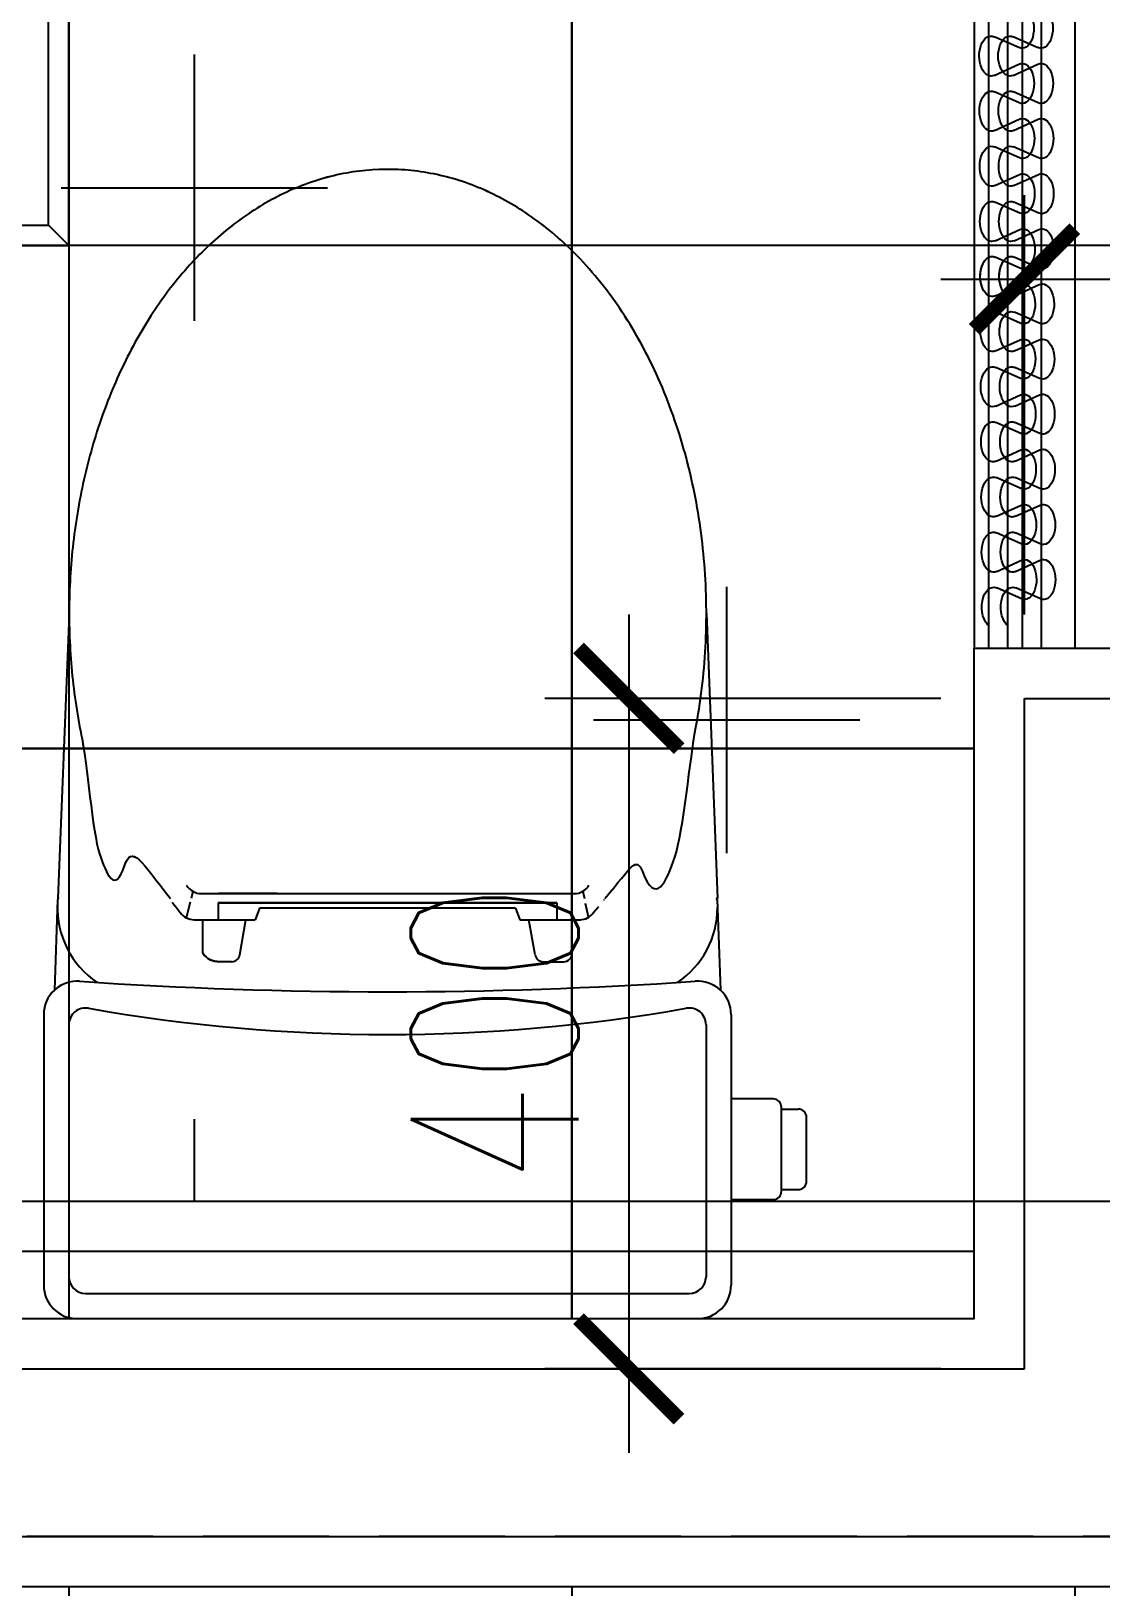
# Model space of a CAD drawing. Header units: millimetres. Extents: x 150839 to 219642, y 49429 to 88695.
# Drawn here: x 165589 to 166227, y 79365 to 80293 of the extents above; entities that cross this region are included whole.
import ezdxf
from ezdxf.lldxf.tags import DXFTag

# ---------------------------------------------------------------- set-up
doc = ezdxf.new("R2010")
doc.units = ezdxf.units.MM
doc.header["$LTSCALE"] = 300
doc.linetypes.add('DASH', pattern=[0.35, 0.25, -0.1])
doc.linetypes.add('HIDDEN2', pattern=[0.1875, 0.125, -0.0625])
doc.layers.get('0').update_dxf_attribs({"color": 97})
doc.layers.get('DEFPOINTS').update_dxf_attribs({"color": 217, "linetype": 'HIDDEN2'})
for name, color, linetype in [('00-板填充', 8, 'Continuous'), ('00-梁实线', 2, 'Continuous'), ('00-梁虚线', 4, 'DASH'), ('C天-CEIL', 1, 'Continuous'), ('C天-CEILITE', 160, 'Continuous'), ('E_detail', 125, 'Continuous'), ('EQUIP-动力', 1, 'Continuous'), ('F平-FLOOR1', 1, 'Continuous'), ('P平-FURN2', 5, 'Continuous'), ('P平-WALL2', 65, 'Continuous'), ('P平-WALLDIM', 3, 'Continuous'), ('RC', 1, 'Continuous'), ('WALL', 4, 'Continuous')]:
    doc.layers.add(name, color=color, linetype=linetype)
doc.styles.add('A10-2栋平面_SEN20RSI$0$DIM_FONT', font='SIMPLEX.shx', dxfattribs={"width": 0.7, "bigfont": 'hztxt.shx'})
doc.styles.add('A10-2栋平面_SEN20RSI$0$STANDARD', font='txt4.shx', dxfattribs={"bigfont": 'fstxt.shx'})
doc.styles.add('TXT', font='txt.shx', dxfattribs={"width": 0.7, "bigfont": '1.shx'})
tags = doc.linetypes.add('DASHED2', pattern=[0.375, 0.25, -0.125]).pattern_tags.tags
tags[6:7] = [DXFTag(74, 4), DXFTag(75, 0), DXFTag(340, '0'), DXFTag(46, 1.0), DXFTag(50, 0.0), DXFTag(44, 0.0), DXFTag(45, 0.0)]
tags[4:5] = [DXFTag(74, 4), DXFTag(75, 0), DXFTag(340, '0'), DXFTag(46, 1.0), DXFTag(50, 0.0), DXFTag(44, 0.0), DXFTag(45, 0.0)]
doc.dimstyles.new('大样50', dxfattribs={"dimscale": 0.5, "dimtxt": 200, "dimasz": 120, "dimexe": 100, "dimexo": 100, "dimgap": 60, "dimtad": 1, "dimdec": 0, "dimzin": 0, "dimdsep": 46, "dimtxsty": 'TXT', "dimblk": 'ARCHTICK', "dimcen": 0.09, "dimdle": 100, "dimclrd": 4, "dimclre": 3, "dimclrt": 65, "dimadec": 0, "dimazin": 0, "dimtfac": 1, "dimtdec": 0, "dimtix": 1, "dimtmove": 2, "dimatfit": 3, "dimldrblk": 'ARCHTICK', "dimfxl": 1, "dimtolj": 1, "dimtzin": 0, "dimarcsym": 0})

# ---------------------------------------------------------------- blocks, each defined once
blk = doc.blocks.new('df')
at = {"layer": '00-板填充', "color": 8}
for p, q in [((926694.67, 60613.62), (926694.67, 60454.87)), ((926615.29, 60534.24), (926774.04, 60534.24)), ((927012.17, 60296.12), (927012.17, 60137.37)), ((926932.79, 60216.74), (927091.54, 60216.74)), ((926694.67, 59978.62), (926694.67, 59929.68))]:
    blk.add_line(p, q, dxfattribs=at)
at = {"layer": '00-梁实线', "color": 8}
blk.add_line((925789.88, 59929.68), (928089.88, 59929.68), dxfattribs=at)
at = {"layer": '00-梁虚线', "color": 8}
blk.add_line((929189.88, 59729.68), (925789.88, 59729.68), dxfattribs=at)
blk = doc.blocks.new('jtrwstr')
at = {"ltscale": 0.3}
for p, q in [((166032.97, 80391.43), (166026.25, 80222.19)), ((166412.97, 80392.1), (166419.69, 80222.19)), ((166106.71, 80226.46), (166105.67, 80222.19)), ((166111.74, 80225.11), (166334.2, 80225.11)), ((166339.23, 80226.46), (166340.28, 80222.19)), ((166026.04, 80221.59), (166024.12, 80167.51)), ((166105.06, 80219.98), (166102.78, 80210.67)), ((166323.76, 80219.51), (166121.76, 80219.51)), ((166146.4, 80216.51), (166143.88, 80209.51)), ((166299.12, 80216.51), (166146.4, 80216.51)), ((166299.12, 80216.51), (166301.65, 80209.51)), ((166340.63, 80219.31), (166342.75, 80210.67)), ((166419.49, 80221.59), (166421.4, 80167.51)), ((166107.46, 80209.51), (166111.53, 80209.51)), ((166111.53, 80209.51), (166143.88, 80209.51)), ((166134.7, 80188.64), (166138.38, 80209.51)), ((166301.65, 80209.51), (166337.88, 80209.51)), ((166310.82, 80188.64), (166307.14, 80209.51)), ((166017.76, 80152.89), (166017.76, 80091.59)), ((166427.76, 80152.89), (166427.76, 80042.61)), ((166032.76, 80146.85), (166032.76, 80091.59)), ((166412.76, 80146.85), (166412.76, 80091.59)), ((166427.76, 80102.61), (166427.76, 80042.61)), ((166452.76, 80102.61), (166427.76, 80102.61)), ((166457.76, 80047.61), (166457.76, 80097.61)), ((166457.76, 80096.61), (166467.77, 80096.61)), ((166017.76, 80091.59), (166017.76, 79991.59)), ((166032.76, 80091.59), (166032.76, 79996.59)), ((166412.76, 80091.59), (166412.76, 79996.59)), ((166427.76, 80091.59), (166427.76, 79991.59)), ((166427.76, 80091.59), (166427.76, 80046.01)), ((166472.77, 80053.61), (166472.77, 80091.61)), ((166457.76, 80048.61), (166467.77, 80048.61)), ((166427.76, 80042.61), (166452.76, 80042.61)), ((166042.76, 79986.59), (166402.76, 79986.59)), ((166037.76, 79971.59), (166407.76, 79971.59))]:
    blk.add_line(p, q, dxfattribs=at)
for points in [[(166156.97, 80225.11), (166121.97, 80225.11)], [(166288.97, 80225.11), (166323.97, 80225.11)], [(166121.76, 80219.51), (166121.76, 80209.51)], [(166323.76, 80219.51), (166323.76, 80209.51)]]:
    blk.add_lwpolyline(points, dxfattribs=at)
for points in [[(166129.78, 80184.51), (166122.63, 80184.51, -0.261972), (166112.63, 80189.51), (166112.63, 80209.51)], [(166315.74, 80184.51), (166327.9, 80184.51, 0.414214), (166332.9, 80189.51), (166332.9, 80209.51)]]:
    blk.add_lwpolyline(points, format="xyb", dxfattribs=at)
for centre, radius, start, end in [((166079.73, 80216.71), 53.76, 174.14819, 174.66922), ((166079.94, 80217.31), 53.76, 174.14819, 174.79122), ((166111.8, 80235.37), 10.26, 210.83827, 269.659), ((166334.14, 80235.37), 10.26, 270.341, 329.16173), ((166365.79, 80216.71), 53.76, 5.04819, 5.85181), ((166366, 80217.31), 53.76, 5.20878, 5.85181), ((166079.73, 80216.71), 53.76, 177.72695, 236.048), ((166107.46, 80219.51), 10, 214.12811, 270), ((166337.42, 80219.5), 10, 269.99491, 325.86679), ((166365.79, 80216.71), 53.76, 303.952, 0.03452), ((166129.78, 80189.51), 5, 270, 350), ((166315.74, 80189.51), 5, 190, 270), ((166037.76, 80152.89), 20, 85.99661, 180), ((166222.76, 82869.87), 2703.28, 266.10555, 273.89445), ((166407.76, 80152.89), 20, 360, 94.00339), ((166042.76, 80146.85), 10, 79.9936, 180), ((166222.76, 81167.01), 1025.92, 259.9936, 280.0064), ((166402.76, 80146.85), 10, 0, 100.0064), ((166452.76, 80097.61), 5, 360, 90), ((166467.77, 80091.61), 5, 360, 90), ((166452.76, 80047.61), 5, 270, 360), ((166467.77, 80053.61), 5, 270, 360), ((166037.76, 79991.59), 20, 180, 270), ((166042.76, 79996.59), 10, 180, 270), ((166402.76, 79996.59), 10, 270, 360), ((166407.76, 79991.59), 20, 270, 360)]:
    blk.add_arc(centre, radius, start, end, dxfattribs=at)
blk.add_open_spline([(166352.48, 80222.19), (166368.73, 80241.6), (166371.16, 80247.56), (166382.87, 80217.64), (166389.03, 80231.91), (166399.31, 80261.78), (166403.45, 80307.36), (166409.56, 80339.32), (166411.55, 80355.69), (166413.32, 80388.65), (166413.11, 80405.24), (166410.48, 80438.1), (166408.07, 80454.36), (166401.12, 80485.99), (166396.59, 80501.36), (166385.52, 80530.69), (166378.99, 80544.65), (166364.11, 80570.68), (166355.77, 80582.74), (166337.5, 80604.53), (166327.58, 80614.26), (166308.24, 80629.55), (166299.03, 80635.54), (166279.93, 80645.42), (166270.05, 80649.32), (166249.87, 80654.85), (166239.58, 80656.49), (166218.93, 80657.44), (166208.57, 80656.74), (166188.12, 80653.05), (166178.04, 80650.05), (166158.44, 80641.89), (166148.93, 80636.73), (166130.71, 80624.43), (166122.01, 80617.3), (166105.59, 80601.28), (166097.88, 80592.4), (166083.6, 80573.12), (166077.02, 80562.73), (166065.15, 80540.69), (166059.84, 80529.04), (166050.6, 80504.77), (166046.66, 80492.14), (166040.24, 80466.21), (166037.75, 80452.91), (166034.26, 80425.93), (166033.26, 80412.26), (166032.79, 80384.86), (166033.31, 80371.14), (166035.86, 80343.96), (166037.88, 80330.51), (166043.4, 80304.18), (166046.89, 80261.31), (166055.26, 80236.45), (166060.15, 80224.47), (166070.3, 80254.71), (166075.95, 80244.55), (166093.33, 80222.19)], degree=3, knots=[0.837331, 0.837331, 0.837331, 0.837331, 0.923169, 0.923169, 1.113503, 1.113503, 1.303836, 1.303836, 1.494169, 1.494169, 1.684502, 1.684502, 1.874835, 1.874835, 2.065168, 2.065168, 2.255502, 2.255502, 2.445835, 2.445835, 2.636168, 2.636168, 2.793972, 2.793972, 2.951777, 2.951777, 3.109582, 3.109582, 3.267386, 3.267386, 3.425191, 3.425191, 3.582996, 3.582996, 3.7408, 3.7408, 3.898605, 3.898605, 4.05641, 4.05641, 4.214214, 4.214214, 4.372019, 4.372019, 4.529824, 4.529824, 4.687628, 4.687628, 4.845433, 4.845433, 5.003238, 5.003238, 5.161042, 5.161042, 5.318847, 5.318847, 5.437735, 5.437735, 5.437735, 5.437735], dxfattribs=at)
for points in [[(166094.43, 80219.91), (166095.93, 80217.99), (166097.51, 80215.99), (166099.18, 80213.9)], [(166345.7, 80213.89), (166346.76, 80215.12), (166347.79, 80216.3), (166348.76, 80217.45)], [(166351.94, 80221.2), (166352.05, 80221.33), (166352.16, 80221.46), (166352.27, 80221.59)]]:
    blk.add_open_spline(points, degree=3, dxfattribs=at)
blk = doc.blocks.new('_ArchTick')
at = {"color": 0, "linetype": 'ByBlock', "const_width": 0.15}
blk.add_lwpolyline([(-0.5, -0.5), (0.5, 0.5)], dxfattribs=at)
blk = doc.blocks.new('*D137')
at = {"layer": 'DEFPOINTS', "color": 0, "transparency": 16777216}
for p in [(167081.73, 80144.99), (166181.73, 79894.89), (167081.73, 79894.89)]:
    blk.add_point(p, dxfattribs=at)
at = {"layer": 'P平-WALLDIM', "color": 3, "lineweight": -2, "transparency": 16777216}
for p, q in [((166181.73, 79944.89), (166181.73, 80194.99)), ((167081.73, 79944.89), (167081.73, 80194.99))]:
    blk.add_line(p, q, dxfattribs=at)
at = {"layer": 'P平-WALLDIM', "color": 4, "lineweight": -2, "transparency": 16777216}
blk.add_line((166131.73, 80144.99), (167131.73, 80144.99), dxfattribs=at)
at = {"layer": 'P平-WALLDIM', "color": 4, "lineweight": -2, "transparency": 16777216, "xscale": 60, "yscale": 60, "zscale": 60, "rotation": 180}
blk.add_blockref('_ArchTick', (166181.73, 80144.99), dxfattribs=at)
at = {"layer": 'P平-WALLDIM', "color": 4, "lineweight": -2, "transparency": 16777216, "xscale": 60, "yscale": 60, "zscale": 60}
blk.add_blockref('_ArchTick', (167081.73, 80144.99), dxfattribs=at)
at = {"layer": 'P平-WALLDIM', "color": 65, "transparency": 16777216, "insert": (166631.73, 80224.99), "char_height": 100, "attachment_point": 5, "style": 'TXT'}
blk.add_mtext('\\A1;900', dxfattribs=at)
blk = doc.blocks.new('*D138')
at = {"layer": 'DEFPOINTS', "color": 0, "transparency": 16777216}
for p in [(166181.73, 79894.89), (165945.64, 79494.92), (166181.73, 79494.92)]:
    blk.add_point(p, dxfattribs=at)
at = {"layer": 'P平-WALLDIM', "color": 4, "lineweight": -2, "transparency": 16777216}
blk.add_line((165945.64, 79944.89), (165945.64, 79444.92), dxfattribs=at)
at = {"layer": 'P平-WALLDIM', "color": 3, "lineweight": -2, "transparency": 16777216}
for p, q in [((166131.73, 79894.89), (165895.64, 79894.89)), ((166131.73, 79494.92), (165895.64, 79494.92))]:
    blk.add_line(p, q, dxfattribs=at)
at = {"layer": 'P平-WALLDIM', "color": 4, "lineweight": -2, "transparency": 16777216, "xscale": 60, "yscale": 60, "zscale": 60}
for p, rotation in [((165945.64, 79894.89), 90), ((165945.64, 79494.92), 270)]:
    blk.add_blockref('_ArchTick', p, dxfattribs=dict(at, rotation=rotation))
at = {"layer": 'P平-WALLDIM', "color": 65, "transparency": 16777216, "insert": (165865.64, 79694.91), "char_height": 100, "attachment_point": 5, "rotation": 90, "style": 'TXT'}
blk.add_mtext('\\A1;400', dxfattribs=at)
blk = doc.blocks.new('htrwhth4w')
at = {"layer": 'EQUIP-动力', "color": 250, "linetype": 'DASHED2'}
for p, q in [((208282.93, 81064.92), (208282.93, 79924.89)), ((208342.93, 81064.92), (208342.93, 79924.89)), ((207743.14, 79944.51), (207736.42, 79775.27)), ((208123.14, 79945.17), (208129.86, 79775.27)), ((208282.93, 79524.67), (208282.93, 79924.64)), ((208282.93, 79924.64), (209182.93, 79924.64)), ((207816.88, 79779.54), (207815.84, 79775.27)), ((207821.91, 79778.19), (208044.37, 79778.19)), ((207867.14, 79778.19), (207832.14, 79778.19)), ((207999.14, 79778.19), (208034.14, 79778.19)), ((208049.4, 79779.54), (208050.45, 79775.27)), ((207736.21, 79774.67), (207734.29, 79720.59)), ((207815.23, 79773.05), (207812.95, 79763.75)), ((208033.93, 79772.58), (207831.93, 79772.58)), ((207831.93, 79772.58), (207831.93, 79762.58)), ((207856.57, 79769.58), (207854.05, 79762.58)), ((208009.29, 79769.58), (207856.57, 79769.58)), ((208009.29, 79769.58), (208011.82, 79762.58)), ((208033.93, 79772.58), (208033.93, 79762.58)), ((208050.8, 79772.38), (208052.92, 79763.75)), ((208129.66, 79774.67), (208131.57, 79720.59)), ((207817.63, 79762.58), (207821.7, 79762.58)), ((207821.7, 79762.58), (207854.05, 79762.58)), ((207822.8, 79742.58), (207822.8, 79762.58)), ((207844.87, 79741.72), (207848.55, 79762.58)), ((208011.82, 79762.58), (208048.05, 79762.58)), ((208020.99, 79741.72), (208017.31, 79762.58)), ((208043.07, 79742.58), (208043.07, 79762.58)), ((207839.95, 79737.58), (207832.8, 79737.58)), ((208025.91, 79737.58), (208038.07, 79737.58)), ((207727.93, 79705.96), (207727.93, 79644.67)), ((208137.93, 79705.96), (208137.93, 79595.69)), ((207742.93, 79699.92), (207742.93, 79644.67)), ((208122.93, 79699.92), (208122.93, 79644.67)), ((208137.93, 79655.69), (208137.93, 79595.69)), ((208162.93, 79655.69), (208137.93, 79655.69)), ((208167.93, 79600.69), (208167.93, 79650.69)), ((208167.93, 79649.69), (208177.94, 79649.69)), ((207727.93, 79644.67), (207727.93, 79544.67)), ((207742.93, 79644.67), (207742.93, 79549.67)), ((208122.93, 79644.67), (208122.93, 79549.67)), ((208137.93, 79644.67), (208137.93, 79544.67)), ((208137.93, 79644.67), (208137.93, 79599.09)), ((208182.94, 79606.69), (208182.94, 79644.69)), ((208167.93, 79601.69), (208177.94, 79601.69)), ((208137.93, 79595.69), (208162.93, 79595.69)), ((207752.93, 79539.67), (208112.93, 79539.67)), ((206842.93, 79524.67), (208282.93, 79524.67)), ((207747.93, 79524.67), (208117.93, 79524.67)), ((209462.93, 79364.67), (206842.93, 79364.67))]:
    blk.add_line(p, q, dxfattribs=at)
for centre, radius, start, end in [((207821.97, 79788.44), 10.26, 210.83827, 269.659), ((208044.31, 79788.44), 10.26, 270.341, 329.16173), ((207789.9, 79769.79), 53.76, 177.72695, 236.048), ((207789.9, 79769.79), 53.76, 174.14819, 174.66922), ((207790.11, 79770.39), 53.76, 174.14819, 174.79122), ((208075.96, 79769.79), 53.76, 303.952, 0.03452), ((208075.96, 79769.79), 53.76, 5.04819, 5.85181), ((208076.17, 79770.39), 53.76, 5.20878, 5.85181), ((207817.63, 79772.58), 10, 214.12811, 270), ((208047.59, 79772.57), 10, 269.99491, 325.86679), ((207832.24, 79748.97), 11.4, 214.07499, 272.79491), ((207839.95, 79742.58), 5, 270, 350), ((208025.91, 79742.58), 5, 190, 270), ((208038.07, 79742.58), 5, 270, 360), ((207747.93, 79705.96), 20, 85.99661, 180), ((207932.93, 82422.95), 2703.28, 266.10555, 273.89445), ((208117.93, 79705.96), 20, 360, 94.00339), ((207752.93, 79699.92), 10, 79.9936, 180), ((207932.93, 80720.08), 1025.92, 259.9936, 280.0064), ((208112.93, 79699.92), 10, 0, 100.0064), ((208162.93, 79650.69), 5, 360, 90), ((208177.94, 79644.69), 5, 360, 90), ((208162.93, 79600.69), 5, 270, 360), ((208177.94, 79606.69), 5, 270, 360), ((207747.93, 79544.67), 20, 180, 270), ((207752.93, 79549.67), 10, 180, 270), ((208112.93, 79549.67), 10, 270, 360), ((208117.93, 79544.67), 20, 270, 360)]:
    blk.add_arc(centre, radius, start, end, dxfattribs=at)
blk.add_open_spline([(208062.65, 79775.27), (208078.9, 79794.68), (208081.33, 79800.63), (208093.04, 79770.71), (208099.2, 79784.99), (208109.48, 79814.85), (208113.62, 79860.44), (208119.73, 79892.39), (208121.72, 79908.76), (208123.49, 79941.72), (208123.28, 79958.32), (208120.65, 79991.17), (208118.24, 80007.43), (208111.29, 80039.06), (208106.76, 80054.43), (208095.69, 80083.77), (208089.16, 80097.73), (208074.28, 80123.75), (208065.94, 80135.82), (208047.67, 80157.61), (208037.75, 80167.34), (208018.41, 80182.62), (208009.2, 80188.61), (207990.1, 80198.5), (207980.22, 80202.39), (207960.04, 80207.93), (207949.75, 80209.57), (207929.1, 80210.51), (207918.74, 80209.82), (207898.29, 80206.12), (207888.21, 80203.13), (207868.61, 80194.97), (207859.1, 80189.8), (207840.88, 80177.51), (207832.18, 80170.38), (207815.76, 80154.36), (207808.05, 80145.48), (207793.77, 80126.2), (207787.19, 80115.81), (207775.32, 80093.76), (207770.01, 80082.11), (207760.77, 80057.84), (207756.83, 80045.22), (207750.41, 80019.29), (207747.92, 80005.99), (207744.43, 79979.01), (207743.43, 79965.33), (207742.96, 79937.94), (207743.48, 79924.21), (207746.03, 79897.03), (207748.05, 79883.58), (207753.57, 79857.26), (207757.06, 79814.39), (207765.43, 79789.53), (207770.32, 79777.54), (207780.47, 79807.78), (207786.12, 79797.62), (207803.5, 79775.27)], degree=3, knots=[0.837331, 0.837331, 0.837331, 0.837331, 0.923169, 0.923169, 1.113503, 1.113503, 1.303836, 1.303836, 1.494169, 1.494169, 1.684502, 1.684502, 1.874835, 1.874835, 2.065168, 2.065168, 2.255502, 2.255502, 2.445835, 2.445835, 2.636168, 2.636168, 2.793972, 2.793972, 2.951777, 2.951777, 3.109582, 3.109582, 3.267386, 3.267386, 3.425191, 3.425191, 3.582996, 3.582996, 3.7408, 3.7408, 3.898605, 3.898605, 4.05641, 4.05641, 4.214214, 4.214214, 4.372019, 4.372019, 4.529824, 4.529824, 4.687628, 4.687628, 4.845433, 4.845433, 5.003238, 5.003238, 5.161042, 5.161042, 5.318847, 5.318847, 5.437735, 5.437735, 5.437735, 5.437735], dxfattribs=at)
for points in [[(207804.6, 79772.98), (207806.1, 79771.07), (207807.68, 79769.07), (207809.35, 79766.97)], [(208055.87, 79766.96), (208056.93, 79768.19), (208057.96, 79769.38), (208058.93, 79770.52)], [(208062.11, 79774.27), (208062.22, 79774.4), (208062.33, 79774.54), (208062.44, 79774.67)]]:
    blk.add_open_spline(points, degree=3, dxfattribs=at)
at = {"layer": 'EQUIP-动力', "color": 250, "linetype": 'DASHED2', "flags": 9}
for tag, style, width in [('YSIZE', 'A10-2栋平面_SEN20RSI$0$STANDARD', 0.8), ('YSIZE', 'A10-2栋平面_SEN20RSI$0$DIM_FONT', 0.7), ('XSIZE', 'A10-2栋平面_SEN20RSI$0$DIM_FONT', 0.7), ('XSIZE', 'A10-2栋平面_SEN20RSI$0$STANDARD', 0.8)]:
    blk.add_attdef(tag, (209412.96, 80718.67), '', height=0.5, rotation=0.00692, dxfattribs=dict(at, style=style, width=width))
blk = doc.blocks.new('rtwhrwg')
at = {"layer": 'WALL', "linetype": 'ByBlock'}
for p, q in [((149726.58, 79494.89), (149726.58, 79894.87)), ((149726.58, 79894.87), (150626.58, 79894.87)), ((148226.58, 79494.89), (149726.58, 79494.89)), ((148226.58, 79394.89), (149826.58, 79394.89))]:
    blk.add_line(p, q, dxfattribs=at)
blk = doc.blocks.new('A$C305E440D')
at = {"layer": 'C天-CEILITE', "color": 8}
for p, q in [((12.22, 287.78), (0, 300)), ((287.78, 287.78), (300, 300)), ((12.22, 12.22), (0, 0)), ((287.78, 12.22), (300, 0))]:
    blk.add_line(p, q, dxfattribs=at)
at = {"layer": 'C天-CEILITE', "color": 1}
blk.add_lwpolyline([(0, 300), (300, 300), (300, 0), (0, 0)], close=True, dxfattribs=at)
at = {"layer": 'C天-CEILITE', "color": 8}
blk.add_lwpolyline([(12.22, 287.78), (287.78, 287.78), (287.78, 12.22), (12.22, 12.22)], close=True, dxfattribs=at)
at = {"layer": 'RC', "color": 8}
for p, q in [((150, 287.78), (150, 12.22)), ((12.22, 150), (287.78, 150))]:
    blk.add_line(p, q, dxfattribs=at)
blk = doc.blocks.new('A$C2C036E44')
at = {"color": 8, "linetype": 'DASHED2', "ltscale": 0.2}
for p, q in [((16.07, 8.55), (22.63, 23.33)), ((32.44, 23.38), (39.14, 8.66)), ((48.95, 8.71), (55.51, 23.49)), ((65.32, 23.53), (72.02, 8.82)), ((81.83, 8.87), (88.38, 23.64)), ((98.2, 23.69), (104.89, 8.97)), ((114.7, 9.02), (121.26, 23.8)), ((131.07, 23.84), (137.77, 9.13)), ((147.58, 9.18), (154.14, 23.95)), ((163.95, 24), (170.65, 9.29)), ((180.46, 9.33), (187.02, 24.11)), ((196.83, 24.16), (203.53, 9.44)), ((213.34, 9.49), (219.9, 24.27)), ((229.71, 24.31), (236.41, 9.6)), ((246.22, 9.65), (252.78, 24.42)), ((265.94, 17.11), (269.29, 9.75)), ((399.7, 17.11), (265.94, 17.11))]:
    blk.add_line(p, q, dxfattribs=at)
at = {"color": 8, "linetype": 'DASHED2', "ltscale": 0.2, "extrusion": (0, 0, -1)}
for centre, major_axis, start_param, end_param in [((11.09, 25.12), (11.94, 0.06), 3.525187, 6.544985), ((43.96, 25.27), (11.94, 0.06), 2.879793, 6.544985), ((76.84, 25.43), (11.94, 0.06), 2.879793, 6.544985), ((109.72, 25.58), (11.94, 0.06), 2.879793, 6.544985), ((142.6, 25.74), (11.94, 0.06), 2.879793, 6.544985), ((175.48, 25.9), (11.94, 0.06), 2.879793, 6.544985), ((208.36, 26.05), (11.94, 0.06), 2.879793, 6.544985), ((241.23, 26.21), (11.94, 0.06), 2.879793, 6.544985), ((414.37, 36.32), (47.14, -0.11), 2.38717, 3.037316), ((159.13, 7.39), (11.94, 0.06), -0.261799, 3.403392), ((192, 7.55), (11.94, 0.06), -0.261799, 3.403392), ((224.88, 7.7), (11.94, 0.06), -0.261799, 3.403392), ((257.76, 7.86), (11.94, 0.06), -0.261799, 3.403392), ((414.28, -2.17), (47.14, -0.11), 3.24545, 3.896016), ((27.61, 6.77), (11.94, 0.06), -0.261799, 3.403392), ((60.49, 6.92), (11.94, 0.06), -0.261799, 3.403392), ((93.37, 7.08), (11.94, 0.06), -0.261799, 3.403392), ((126.25, 7.23), (11.94, 0.06), -0.261799, 3.403392)]:
    blk.add_ellipse(centre, major_axis=major_axis, ratio=0.596091, start_param=start_param, end_param=end_param, dxfattribs=at)
blk = doc.blocks.new('grwgre')
at = {"color": 8, "linetype": 'DASHED2', "ltscale": 0.2}
for p, q in [((166181.73, 80618.84), (166181.73, 80485.08)), ((166181.73, 80485.08), (166189.09, 80488.42)), ((166189.2, 80465.36), (166174.42, 80471.92)), ((166174.53, 80448.85), (166189.25, 80455.55)), ((166189.35, 80432.48), (166174.58, 80439.04)), ((166174.69, 80415.97), (166189.4, 80422.67)), ((166189.51, 80399.6), (166174.73, 80406.16)), ((166174.84, 80383.09), (166189.56, 80389.79)), ((166189.67, 80366.72), (166174.89, 80373.28)), ((166175, 80350.21), (166189.71, 80356.91)), ((166189.82, 80333.84), (166175.05, 80340.4)), ((166175.16, 80317.34), (166189.87, 80324.03)), ((166189.98, 80300.97), (166175.2, 80307.52)), ((166175.31, 80284.46), (166190.02, 80291.15)), ((166190.13, 80268.09), (166175.36, 80274.65)), ((166175.47, 80251.58), (166190.18, 80258.28)), ((166190.29, 80235.21), (166175.51, 80241.77)), ((166190.29, 80235.21), (166175.51, 80241.77)), ((166175.62, 80218.7), (166190.34, 80225.4)), ((166190.45, 80202.33), (166175.67, 80208.89)), ((166175.78, 80185.82), (166190.49, 80192.52)), ((166190.6, 80169.45), (166175.83, 80176.01)), ((166175.94, 80152.94), (166190.65, 80159.64)), ((166190.76, 80136.57), (166175.98, 80143.13)), ((166176.09, 80120.07), (166190.8, 80126.76)), ((166190.91, 80103.7), (166176.14, 80110.25)), ((166176.25, 80087.19), (166190.96, 80093.88)), ((166191.07, 80070.82), (166176.29, 80077.38)), ((166176.4, 80054.31), (166191.12, 80061.01)), ((166191.23, 80037.94), (166176.45, 80044.5))]:
    blk.add_line(p, q, dxfattribs=at)
at = {"color": 8, "linetype": 'DASHED2', "ltscale": 0.2, "extrusion": (0, 0, -1)}
for centre, major_axis, start_param, end_param in [((166162.52, 80633.51), (0.11, 47.14), 2.38717, 3.037316), ((166201.01, 80633.42), (0.11, 47.14), 3.24545, 3.896016), ((166190.99, 80476.9), (-0.06, 11.94), -0.261799, 3.403392), ((166172.63, 80460.37), (-0.06, 11.94), 2.879793, 6.544985), ((166191.14, 80444.02), (-0.06, 11.94), -0.261799, 3.403392), ((166172.79, 80427.5), (-0.06, 11.94), 2.879793, 6.544985), ((166191.3, 80411.14), (-0.06, 11.94), -0.261799, 3.403392), ((166172.95, 80394.62), (-0.06, 11.94), 2.879793, 6.544985), ((166191.45, 80378.27), (-0.06, 11.94), -0.261799, 3.403392), ((166173.1, 80361.74), (-0.06, 11.94), 2.879793, 6.544985), ((166191.61, 80345.39), (-0.06, 11.94), -0.261799, 3.403392), ((166173.26, 80328.86), (-0.06, 11.94), 2.879793, 6.544985), ((166191.77, 80312.51), (-0.06, 11.94), -0.261799, 3.403392), ((166173.41, 80295.98), (-0.06, 11.94), 2.879793, 6.544985), ((166191.92, 80279.63), (-0.06, 11.94), -0.261799, 3.403392), ((166173.57, 80263.1), (-0.06, 11.94), 2.879793, 6.544985), ((166192.08, 80246.75), (0.06, -11.94), 2.879793, 6.544985), ((166192.08, 80246.75), (-0.06, 11.94), -0.261799, 3.403392), ((166173.73, 80230.23), (-0.06, 11.94), 3.525187, 6.544985), ((166173.73, 80230.23), (0.06, -11.94), -0.261799, 3.403392), ((166192.23, 80213.87), (0.06, -11.94), 2.879793, 6.544985), ((166173.88, 80197.35), (0.06, -11.94), -0.261799, 3.403392), ((166192.39, 80180.99), (0.06, -11.94), 2.879793, 6.544985), ((166174.04, 80164.47), (0.06, -11.94), -0.261799, 3.403392), ((166192.55, 80148.12), (0.06, -11.94), 2.879793, 6.544985), ((166174.19, 80131.59), (0.06, -11.94), -0.261799, 3.403392), ((166192.7, 80115.24), (0.06, -11.94), 2.879793, 6.544985), ((166174.35, 80098.71), (0.06, -11.94), -0.261799, 3.403392), ((166192.86, 80082.36), (0.06, -11.94), 2.879793, 6.544985), ((166174.51, 80065.83), (0.06, -11.94), -0.261799, 3.403392), ((166193.01, 80049.48), (0.06, -11.94), 2.879793, 6.544985), ((166174.66, 80032.96), (0.06, -11.94), 0.383595, 3.403392)]:
    blk.add_ellipse(centre, major_axis=major_axis, ratio=0.596091, start_param=start_param, end_param=end_param, dxfattribs=at)
at = {"layer": 'P平-FURN2', "color": 165, "linetype": 'DASHED2', "rotation": 90}
blk.add_blockref('A$C2C036E44', (166198.84, 80219.14), dxfattribs=at)

msp = doc.modelspace()

# ---------------------------------------------------------------- hatches: boundary and pattern name
at = {"layer": 'C天-CEIL'}
h = msp.add_hatch(dxfattribs=at)
h.set_pattern_fill('_USER', color=8, scale=300, style=0, double=1, pattern_type=0)
h.set_pattern_definition([(0, (164711.73, 81064.92), (0, 300), []), (90, (164711.73, 81064.92), (-300, 2e-14), [])])
h.paths.add_polyline_path([(167051.73, 81064.92), (165531.73, 81064.92), (164731.73, 81064.92), (164711.73, 81064.92), (164711.73, 79524.92), (166151.73, 79524.92), (166151.73, 79924.89), (167051.73, 79924.89)])
h = msp.add_hatch(dxfattribs=at)
h.set_pattern_fill('_USER', color=8, scale=300, style=0, double=1, pattern_type=0)
h.set_pattern_definition([(0, (164711.73, 79364.92), (0, 300), []), (90, (164711.73, 79364.92), (-300, 2e-14), [])])
h.paths.add_polyline_path([(168151.73, 79364.92), (168131.73, 79364.92), (167331.73, 79364.92), (164711.73, 79364.92), (164711.73, 79344.92), (164711.73, 78544.92), (164711.73, 78174.95), (167651.76, 78174.95), (167651.76, 78424.95), (168151.73, 78424.95)])

# ---------------------------------------------------------------- linework, layer by layer
at = {"layer": 'C天-CEIL', "color": 8}
for p, q in [((166160.41, 79924.89), (166160.41, 81064.92)), ((166180.41, 79924.89), (166180.41, 81064.92)), ((166178.34, 80283.01), (166163.56, 80289.56)), ((166163.67, 80266.5), (166178.39, 80273.2)), ((166178.5, 80250.13), (166163.72, 80256.69)), ((166163.83, 80233.62), (166178.54, 80240.32)), ((166178.65, 80217.25), (166163.88, 80223.81)), ((166163.99, 80200.74), (166178.7, 80207.44)), ((166178.81, 80184.37), (166164.03, 80190.93)), ((166164.14, 80167.86), (166178.86, 80174.56)), ((166178.96, 80151.49), (166164.19, 80158.05)), ((166178.96, 80151.49), (166164.19, 80158.05)), ((166164.3, 80134.98), (166179.01, 80141.68)), ((166179.12, 80118.61), (166164.34, 80125.17)), ((166164.45, 80102.11), (166179.17, 80108.8)), ((166179.28, 80085.74), (166164.5, 80092.29)), ((166164.61, 80069.23), (166179.32, 80075.93)), ((166179.43, 80052.86), (166164.66, 80059.42)), ((166164.77, 80036.35), (166179.48, 80043.05)), ((166179.59, 80019.98), (166164.81, 80026.54)), ((166164.92, 80003.47), (166179.64, 80010.17)), ((166179.74, 79987.1), (166164.97, 79993.66)), ((166165.08, 79970.59), (166179.79, 79977.29)), ((166179.9, 79954.22), (166165.12, 79960.78))]:
    msp.add_line(p, q, dxfattribs=at)
at = {"layer": 'C天-CEIL', "color": 8, "extrusion": (0, 0, -1)}
for centre, major_axis, start_param, end_param in [((166180.13, 80294.55), (-0.06, 11.94), -0.261799, 3.403392), ((166161.78, 80278.02), (-0.06, 11.94), 2.879793, 6.544985), ((166180.28, 80261.67), (-0.06, 11.94), -0.261799, 3.403392), ((166161.93, 80245.14), (-0.06, 11.94), 2.879793, 6.544985), ((166180.44, 80228.79), (-0.06, 11.94), -0.261799, 3.403392), ((166162.09, 80212.27), (-0.06, 11.94), 2.879793, 6.544985), ((166180.6, 80195.91), (-0.06, 11.94), -0.261799, 3.403392), ((166162.25, 80179.39), (-0.06, 11.94), 2.879793, 6.544985), ((166180.75, 80163.04), (0.06, -11.94), 2.879793, 6.544985), ((166180.75, 80163.04), (-0.06, 11.94), -0.261799, 3.403392), ((166162.4, 80146.51), (-0.06, 11.94), 3.525187, 6.544985), ((166162.4, 80146.51), (0.06, -11.94), -0.261799, 3.403392), ((166180.91, 80130.16), (0.06, -11.94), 2.879793, 6.544985), ((166162.56, 80113.63), (0.06, -11.94), -0.261799, 3.403392), ((166181.06, 80097.28), (0.06, -11.94), 2.879793, 6.544985), ((166162.71, 80080.75), (0.06, -11.94), -0.261799, 3.403392), ((166181.22, 80064.4), (0.06, -11.94), 2.879793, 6.544985), ((166162.87, 80047.87), (0.06, -11.94), -0.261799, 3.403392), ((166181.38, 80031.52), (0.06, -11.94), 2.879793, 6.544985), ((166163.03, 80015), (0.06, -11.94), -0.261799, 3.403392), ((166181.53, 79998.64), (0.06, -11.94), 2.879793, 6.544985), ((166163.18, 79982.12), (0.06, -11.94), -0.261799, 3.403392), ((166181.69, 79965.77), (0.06, -11.94), 2.879793, 6.544985), ((166163.34, 79949.24), (0.06, -11.94), 0.383595, 3.403392)]:
    msp.add_ellipse(centre, major_axis=major_axis, ratio=0.596091, start_param=start_param, end_param=end_param, dxfattribs=at)
at = {"layer": 'F平-FLOOR1', "color": 8}
for p, q in [((165911.73, 79524.92), (165911.73, 81064.92)), ((164711.73, 79864.92), (166151.73, 79864.92))]:
    msp.add_line(p, q, dxfattribs=at)
at = {"layer": 'F平-FLOOR1'}
for p, q in [((166151.73, 81064.92), (166151.73, 79924.89)), ((166211.73, 81064.92), (166211.73, 79924.89))]:
    msp.add_line(p, q, dxfattribs=at)
at = {"layer": 'P平-FURN2', "color": 165}
for p, q in [((166151.73, 81064.92), (166151.73, 79924.89)), ((166211.73, 81064.92), (166211.73, 79924.89))]:
    msp.add_line(p, q, dxfattribs=at)
at = {"layer": 'P平-FURN2', "color": 250, "linetype": 'DASHED2'}
for p, q in [((166171.73, 79924.89), (166171.73, 81064.92)), ((166191.73, 79924.89), (166191.73, 81064.92))]:
    msp.add_line(p, q, dxfattribs=at)
at = {"layer": 'P平-WALL2'}
msp.add_lwpolyline([(164731.73, 81094.92), (164731.73, 81064.92), (164711.73, 81064.92), (164711.73, 79524.92), (166151.73, 79524.92), (166151.73, 79924.89), (167051.73, 79924.89), (167051.73, 81064.92), (165531.73, 81064.92), (165531.73, 81094.92)], dxfattribs=at)

# ---------------------------------------------------------------- block references
at = {"layer": 'C天-CEILITE', "extrusion": (0, 0, -1), "zscale": -1, "rotation": 270}
msp.add_blockref('A$C305E440D', (-165611.73, 80464.92), dxfattribs=at)
at = {"layer": 'DEFPOINTS'}
msp.add_blockref('df', (-761008.12, 19665.25), dxfattribs=at)
at = {"layer": 'E_detail'}
msp.add_blockref('rtwhrwg', (16455.15, 0.03), dxfattribs=at)
at = {"layer": 'EQUIP-动力', "color": 1, "linetype": 'Continuous'}
msp.add_blockref('htrwhth4w', (-42131.2, 0.25), dxfattribs=at)
at = {"layer": 'P平-FURN2', "color": 165, "linetype": 'DASHED2'}
msp.add_blockref('grwgre', (0, -83.72), dxfattribs=at)
at = {"layer": 'P平-FURN2'}
msp.add_blockref('jtrwstr', (-421.03, -446.67), dxfattribs=at)

# ---------------------------------------------------------------- dimensions: what is measured, and where the dimension line sits
at = {"layer": 'P平-WALLDIM'}
dim = msp.add_linear_dim(base=(167081.73, 80144.99), p1=(166181.73, 79894.89), p2=(167081.73, 79894.89), dimstyle='大样50', dxfattribs=at)
dim.commit()
dim.dimension.update_dxf_attribs({"geometry": '*D137', "text_midpoint": (166631.73, 80224.99)})
dim = msp.add_linear_dim(base=(165945.64, 79494.92), p1=(166181.73, 79894.89), p2=(166181.73, 79494.92), angle=90, dimstyle='大样50', dxfattribs=at)
dim.commit()
dim.dimension.update_dxf_attribs({"geometry": '*D138', "text_midpoint": (165865.64, 79694.91)})

doc.saveas('drawing.dxf')
